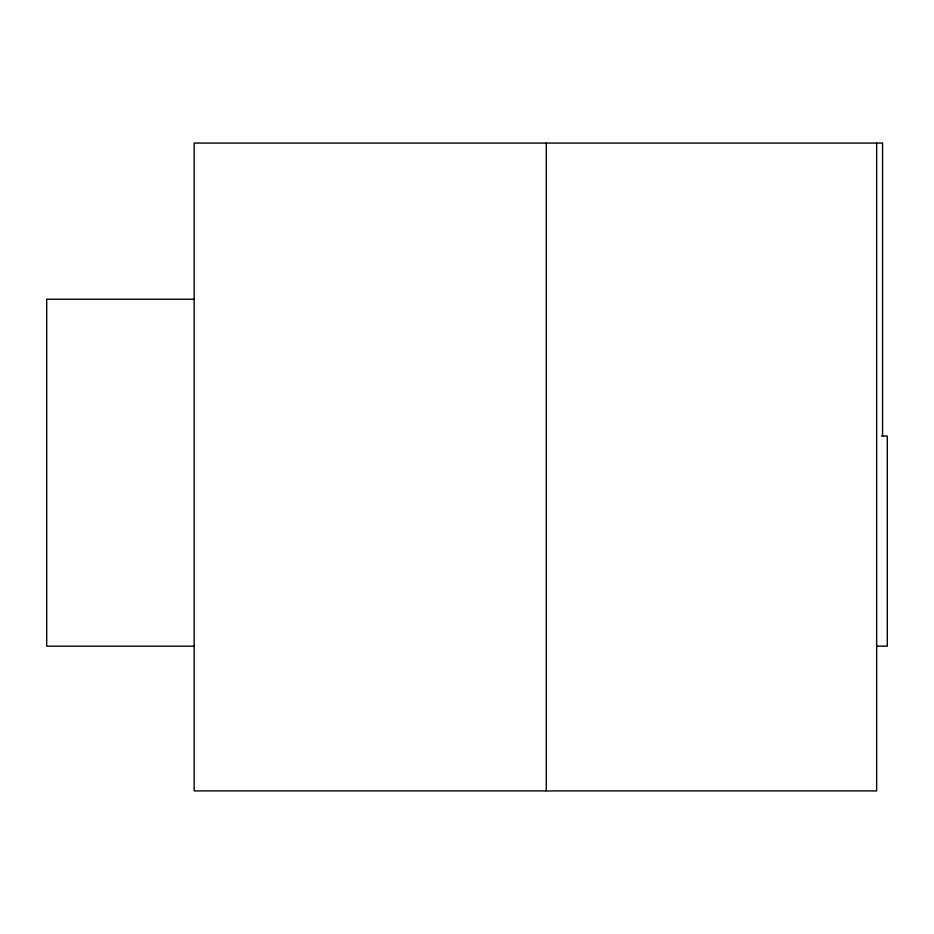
<?xml version="1.0" encoding="UTF-8"?>
<svg xmlns="http://www.w3.org/2000/svg" width="934" height="934" viewBox="0 0 934 934"><rect width="100%" height="100%" fill="white"/><g stroke="black" fill="none" stroke-linecap="round" stroke-linejoin="round"><path stroke-width="1.4" d="M194.412 299.242L46.7 299.242L46.7 646.176L194.412 646.176M881.498 436.038L887.3 436.038L887.3 646.176L876.652 646.176M882.572 436.038L882.572 143.077L194.167 143.077L194.167 790.923L876.652 790.923L876.652 143.077M546.297 143.077L546.297 790.923"/></g></svg>
